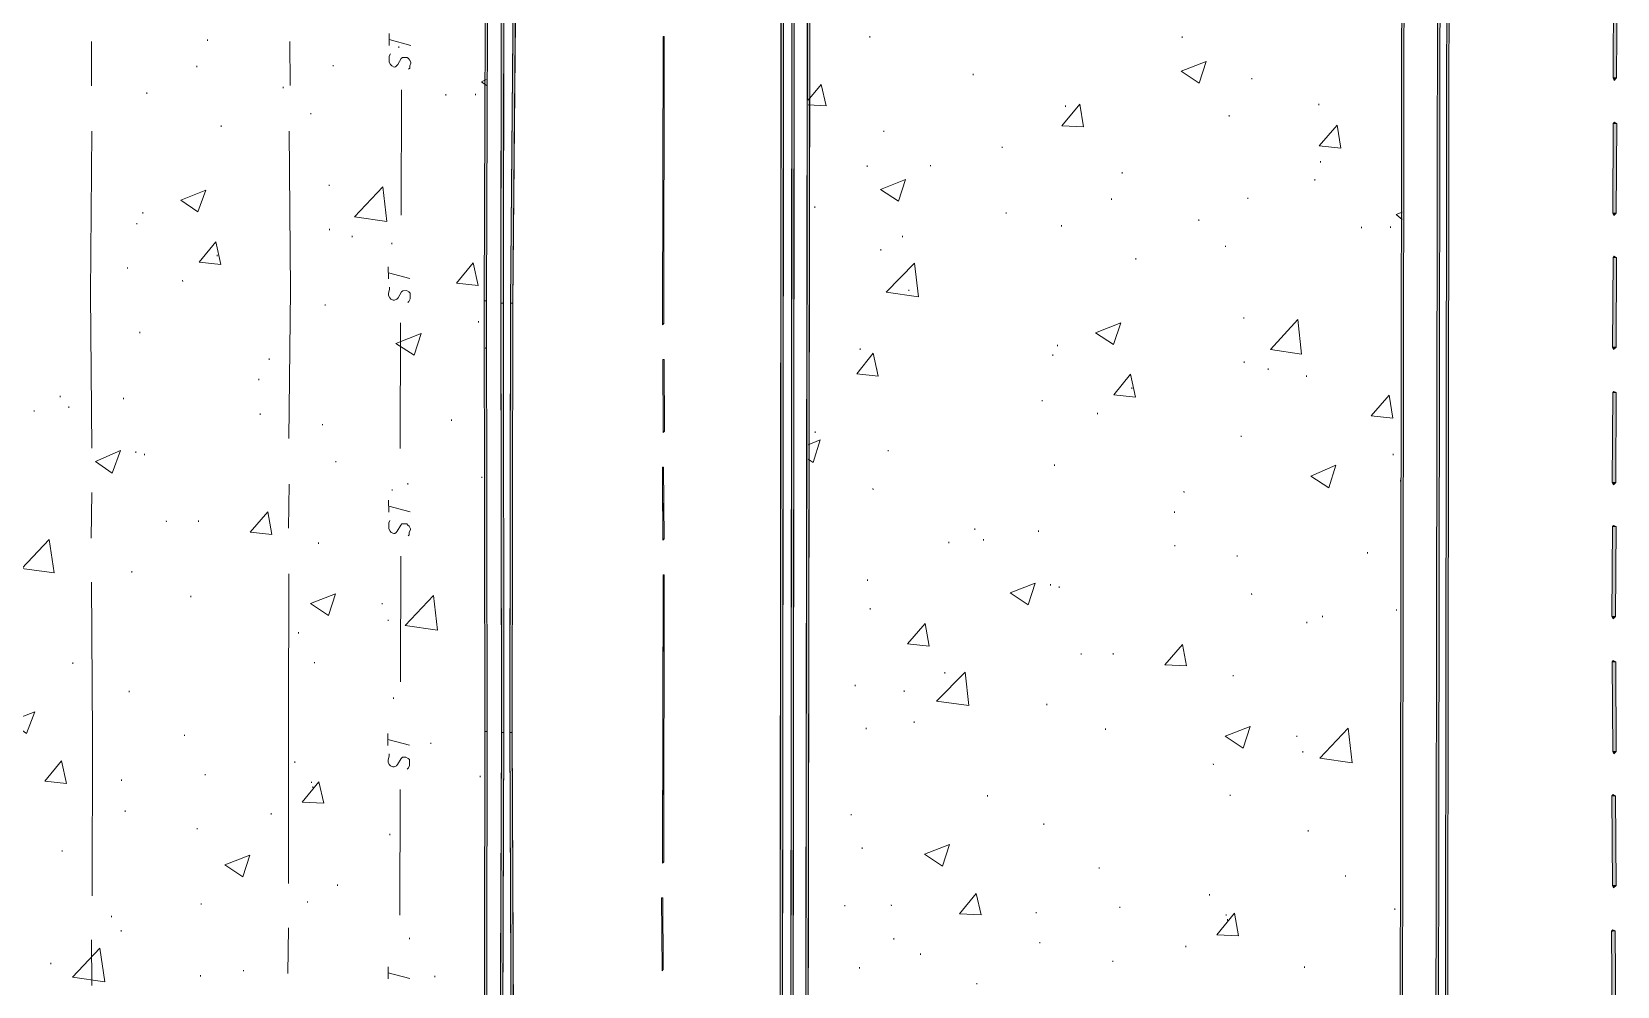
# Model space of a CAD drawing. Header units: inches. Extents: x -5728 to 15181, y 9834 to 15140.
# Drawn here: x 6877 to 7938, y 10853 to 11492 of the extents above; entities that cross this region are included whole.
import ezdxf

# ---------------------------------------------------------------- set-up
doc = ezdxf.new("R2010")
doc.units = ezdxf.units.IN
doc.header["$MEASUREMENT"] = 0
doc.linetypes.add('IMPORT-DASHEDX2 _4_', pattern=[0.1125, 0.075, -0.0375])
for name, color, linetype, lineweight in [('PDF_Geometry', 1, 'Continuous', 9), ('PDF_Solid Fills', 1, 'Continuous', 9), ('site plan converted for PDF_dwg', 1, 'Continuous', 9)]:
    doc.layers.add(name, color=color, linetype=linetype, lineweight=lineweight)

# ---------------------------------------------------------------- blocks, each defined once
blk = doc.blocks.new('site plan converted for PDF_dwg-1480341-SITE PLAN')
at = {"layer": 'PDF_Solid Fills', "linetype": 'IMPORT-DASHEDX2 _4_'}
for points in [[(5651.3, 479.4), (5652.9, 479.4), (5679.2, 3676.8), (5677.6, 3680.3), (5651.3, 479.4)], [(5681.7, 479.4), (5683.3, 479.4), (5705.9, 3323.3), (5702.6, 3096.2), (5681.7, 479.4)], [(5675.3, 479.4), (5676.9, 479.4), (5693.1, 2462.2), (5689.7, 2232.3), (5675.3, 479.4)], [(5045.7, 1428.2), (5047.3, 1428.2), (5050.5, 1734.6), (5048.9, 1734.6), (5045.7, 1428.2)], [(5801.7, 1572.2), (5804.1, 1572.2), (5804.9, 1632.2), (5802.5, 1632.2)], [(5800.9, 1481.8), (5803.3, 1481.8), (5804.1, 1541.8), (5801.7, 1541.8)], [(5800.1, 1392.2), (5802.5, 1392.2), (5803.3, 1452.2), (5800.9, 1452.2), (5800.6, 1425.6)], [(5044.1, 1140.2), (5045.7, 1140.2), (5047.3, 1428.2), (5045.7, 1428.2), (5044.1, 1140.2)], [(5799.3, 1301.8), (5801.7, 1301.8), (5802.5, 1361.8), (5800.1, 1361.8)], [(5798.5, 1212.2), (5800.9, 1212.2), (5801.7, 1272.2), (5799.3, 1272.2), (5798.8, 1234.7)], [(5798.5, 1121.8), (5800.9, 1121.8), (5800.9, 1181.8), (5798.5, 1181.8), (5798.5, 1156.5)], [(5041.7, 833), (5043.3, 833), (5045.7, 1140.2), (5044.1, 1140.2), (5041.7, 833)], [(5797.7, 1032.2), (5800.1, 1032.2), (5800.1, 1092.2), (5797.7, 1092.2)], [(5796.9, 941.8), (5799.3, 941.8), (5799.3, 1001.8), (5796.9, 1001.8), (5796.9, 973.6)]]:
    blk.add_hatch(color=147, dxfattribs=at).paths.add_polyline_path(points, flags=0)
at = {"layer": 'PDF_Solid Fills'}
for points in [[(5233.7, 89), (5235.3, 89), (5248.1, 1739.4), (5246.5, 1739.4), (5234.3, 159.5)], [(5056.9, 1426.6), (5058.5, 1426.6), (5060.9, 1733.8), (5059.3, 1733.8), (5058.5, 1632.8)], [(5063.3, 1426.6), (5064.9, 1426.6), (5069.7, 1734.6), (5068.1, 1734.6), (5066.5, 1632.7)], [(5240.9, 89), (5242.5, 89), (5255.3, 1737), (5253.7, 1737), (5241.5, 159.5)], [(5250.5, 89), (5252.1, 89), (5265.7, 1735.4), (5264.1, 1735.4), (5251.1, 159.4)], [(5164.9, 1412.2), (5165.7, 1412.2), (5167.3, 1604.2), (5166.5, 1604.2)], [(5802.5, 1570.6), (5801.7, 1572.2), (5804.1, 1572.2)], [(5801.7, 1541.8), (5802.5, 1542.6), (5804.1, 1541.8), (5802.5, 1541.8)], [(5801.7, 1480.2), (5800.9, 1481.8), (5803.3, 1481.8)], [(5800.9, 1452.2), (5801.7, 1453), (5803.3, 1452.2), (5801.7, 1452.2)], [(5055.3, 1139.4), (5056.9, 1139.4), (5058.5, 1426.6), (5056.9, 1426.6), (5056.2, 1305.7)], [(5060.9, 1139.4), (5062.5, 1139.4), (5064.9, 1426.6), (5063.3, 1426.6), (5062.3, 1305.6)], [(5164.9, 1411.4), (5164.9, 1412.2), (5165.7, 1412.2)], [(5800.9, 1390.6), (5800.1, 1392.2), (5802.5, 1392.2)], [(5164.9, 1340.2), (5165.7, 1340.2), (5165.7, 1388.2), (5164.9, 1388.2)], [(5800.1, 1361.8), (5800.9, 1362.6), (5802.5, 1361.8), (5800.9, 1361.8)], [(5164.9, 1339.4), (5164.9, 1340.2), (5165.7, 1340.2)], [(5164.1, 1268.2), (5164.9, 1268.2), (5164.9, 1316.2), (5164.1, 1316.2), (5164.1, 1304.9)], [(5800.1, 1300.2), (5799.3, 1301.8), (5801.7, 1301.8), (5800.6, 1300.7)], [(5799.3, 1272.2), (5800.1, 1273), (5801.7, 1272.2), (5800.1, 1272.2)], [(5164.1, 1267.4), (5164.1, 1268.2), (5164.9, 1268.2)], [(5162.5, 1052.2), (5163.3, 1052.2), (5164.9, 1244.2), (5164.1, 1244.2), (5163.3, 1141.4)], [(5799.3, 1210.6), (5798.5, 1212.2), (5800.9, 1212.2)], [(5798.5, 1181.8), (5799.3, 1182.6), (5800.9, 1181.8), (5799.3, 1181.8)], [(5052.1, 831.4), (5053.7, 831.4), (5056.9, 1139.4), (5055.3, 1139.4), (5053.6, 978.6)], [(5060.1, 831.4), (5061.7, 831.4), (5062.5, 1139.4), (5060.9, 1139.4), (5060.5, 978.5)], [(5799.3, 1120.2), (5798.5, 1121.8), (5800.9, 1121.8)], [(5797.7, 1092.2), (5798.5, 1093), (5800.1, 1092.2), (5798.5, 1092.2)], [(5162.5, 1051.4), (5162.5, 1052.2), (5163.3, 1052.2)], [(5798.5, 1030.6), (5797.7, 1032.2), (5800.1, 1032.2)], [(5161.7, 980.2), (5162.5, 980.2), (5162.5, 1028.2), (5161.7, 1028.2)], [(5796.9, 1001.8), (5797.7, 1002.6), (5799.3, 1001.8), (5797.7, 1001.8)], [(5161.7, 979.4), (5161.7, 980.2), (5162.5, 980.2)]]:
    blk.add_hatch(color=147, dxfattribs=at).paths.add_polyline_path(points, flags=0)
at = {"layer": 'PDF_Geometry', "color": 175, "lineweight": 13}
for p, q in [((4784.1, 1573.8), (4784.1, 1603.4)), ((4916.9, 1573), (4916.9, 1602.6)), ((4913.7, 1277), (4914.5, 1306.6)), ((4781.7, 1271.4), (4782.5, 1301.8)), ((4911.3, 979.4), (4912.1, 1009.8)), ((4780.1, 972.2), (4780.1, 1002.6))]:
    blk.add_line(p, q, dxfattribs=at)
at = {"layer": 'PDF_Geometry', "color": 155, "lineweight": 15}
for p, q in [((4861.7, 1604.2), (4861.7, 1603.4)), ((4983.3, 1599.4), (4983.3, 1607.4)), ((4997.7, 1599.4), (4983.3, 1603.4)), ((5304.9, 1603.4), (5304.9, 1602.6)), ((5513.7, 1601.8), (5513.7, 1601)), ((4989.7, 1598.6), (4989.7, 1597.8)), ((4854.5, 1586.6), (4854.5, 1585.8)), ((4945.7, 1586.6), (4945.7, 1585.8)), ((4784.1, 1577), (4784.1, 1576.2)), ((4912.1, 1572.2), (4912.1, 1571.4)), ((4990.5, 1485.8), (4991.3, 1569.8)), ((5373.7, 1577.8), (5373.7, 1577)), ((5560.1, 1573.8), (5560.1, 1573)), ((4820.9, 1569), (4820.9, 1568.2)), ((5020.9, 1566.6), (5020.9, 1565.8)), ((5040.9, 1566.6), (5040.9, 1565.8)), ((4930.5, 1554.6), (4930.5, 1553.8)), ((5435.3, 1556.2), (5435.3, 1555.4)), ((5544.9, 1549), (5544.9, 1548.2)), ((5604.9, 1556.2), (5604.9, 1555.4)), ((4870.5, 1546.6), (4870.5, 1545.8)), ((5313.7, 1540.2), (5313.7, 1539.4)), ((5392.9, 1529), (5392.9, 1528.2)), ((5302.5, 1517), (5302.5, 1516.2)), ((5344.9, 1517), (5344.9, 1516.2)), ((5605.7, 1517.8), (5605.7, 1517)), ((4942.5, 1506.6), (4942.5, 1505.8)), ((5472.9, 1511.4), (5472.9, 1510.6)), ((5601.7, 1505.8), (5601.7, 1505)), ((4817.7, 1489), (4817.7, 1488.2)), ((5267.3, 1489.8), (5267.3, 1489)), ((5395.3, 1485), (5395.3, 1484.2)), ((5465.7, 1493.8), (5465.7, 1493)), ((5556.9, 1493.8), (5556.9, 1493)), ((4813.7, 1481.8), (4813.7, 1481)), ((4942.5, 1477), (4942.5, 1476.2)), ((5432.1, 1476.2), (5432.1, 1475.4)), ((5524.1, 1479.4), (5524.1, 1478.6)), ((4957.7, 1472.2), (4957.7, 1471.4)), ((4984.1, 1467.4), (4984.1, 1466.6)), ((5325.7, 1469.8), (5325.7, 1469)), ((5632.9, 1473.8), (5632.9, 1473)), ((5652.1, 1473.8), (5652.1, 1473)), ((4867.3, 1460.2), (4867.3, 1459.4)), ((5311.3, 1461), (5311.3, 1460.2)), ((5481.7, 1453.8), (5481.7, 1453)), ((5541.7, 1461.8), (5541.7, 1461)), ((4807.3, 1452.2), (4807.3, 1451.4)), ((4844.1, 1443.4), (4844.1, 1442.6)), ((4981.7, 1443.4), (4981.7, 1451.4)), ((4996.1, 1443.4), (4981.7, 1447.4)), ((5329.7, 1433.8), (5329.7, 1433)), ((4939.3, 1426.6), (4939.3, 1425.8)), ((4988.9, 1329.8), (4989.7, 1413.8)), ((5041.7, 1414.6), (5041.7, 1413.8)), ((5553.7, 1413.8), (5553.7, 1413)), ((4815.3, 1409), (4815.3, 1408.2)), ((4901.7, 1390.6), (4901.7, 1389.8)), ((5046.5, 1397), (5046.5, 1396.2)), ((5296.9, 1394.6), (5296.9, 1393.8)), ((5425.7, 1389.8), (5425.7, 1389)), ((5428.9, 1396.2), (5428.9, 1395.4)), ((5308.1, 1381), (5308.1, 1380.2)), ((5553.7, 1384.2), (5553.7, 1383.4)), ((5569.7, 1379.4), (5569.7, 1378.6)), ((4894.5, 1377), (4894.5, 1376.2)), ((5595.3, 1374.6), (5595.3, 1373.8)), ((4761.7, 1366.6), (4761.7, 1365.8)), ((4767.3, 1359.4), (4767.3, 1358.6)), ((4804.1, 1365), (4804.1, 1364.2)), ((5418.5, 1359.4), (5418.5, 1358.6)), ((5478.5, 1367.4), (5478.5, 1366.6)), ((4744.1, 1357), (4744.1, 1356.2)), ((4895.3, 1353.8), (4895.3, 1353)), ((5023.3, 1349), (5023.3, 1348.2)), ((5455.3, 1350.6), (5455.3, 1349.8)), ((4936.9, 1346.6), (4936.9, 1345.8)), ((5266.5, 1339.4), (5266.5, 1338.6)), ((4812.1, 1329), (4812.1, 1328.2)), ((4817.7, 1327.4), (4817.7, 1326.6)), ((5315.3, 1326.6), (5315.3, 1325.8)), ((5551.3, 1334.6), (5551.3, 1333.8)), ((4945.7, 1321.8), (4945.7, 1321)), ((5426.5, 1316.2), (5426.5, 1315.4)), ((5652.9, 1321.8), (5652.9, 1321)), ((4993.7, 1306.6), (4993.7, 1305.8)), ((5043.3, 1310.6), (5043.3, 1309.8)), ((4980.9, 1287.4), (4980.9, 1295.4)), ((4983.3, 1302.6), (4983.3, 1301.8)), ((5304.9, 1301), (5304.9, 1300.2)), ((5512.9, 1297.8), (5512.9, 1297)), ((5657.7, 1304.2), (5657.7, 1303.4)), ((4995.3, 1287.4), (4980.9, 1291.4)), ((5506.5, 1284.2), (5506.5, 1283.4)), ((4832.1, 1282.6), (4832.1, 1281.8)), ((4853.7, 1282.6), (4853.7, 1281.8)), ((5372.9, 1273.8), (5372.9, 1273)), ((4933.7, 1267.4), (4933.7, 1266.6)), ((5355.3, 1265), (5355.3, 1264.2)), ((5378.5, 1266.6), (5378.5, 1265.8)), ((5415.3, 1272.2), (5415.3, 1271.4)), ((4988.1, 1173.8), (4988.9, 1257.8)), ((5506.5, 1261.8), (5506.5, 1261)), ((5548.1, 1254.6), (5548.1, 1253.8)), ((5635.3, 1256.2), (5635.3, 1255.4)), ((4808.9, 1249), (4808.9, 1248.2)), ((4848.1, 1232.2), (4848.1, 1231.4)), ((5300.9, 1240.2), (5300.9, 1239.4)), ((5423.3, 1236.2), (5423.3, 1235.4)), ((5428.9, 1234.6), (5428.9, 1233.8)), ((4976.1, 1226.6), (4976.1, 1225.8)), ((5302.5, 1221), (5302.5, 1220.2)), ((5557.7, 1229), (5557.7, 1228.2)), ((4980.1, 1215.4), (4980.1, 1214.6)), ((5594.5, 1209.8), (5594.5, 1209)), ((5604.9, 1213.8), (5604.9, 1213)), ((5654.5, 1217.8), (5654.5, 1217)), ((4920.1, 1207.4), (4920.1, 1206.6)), ((4768.9, 1188.2), (4768.9, 1187.4)), ((5443.3, 1189.8), (5443.3, 1189)), ((5464.9, 1189.8), (5464.9, 1189)), ((4930.5, 1187.4), (4930.5, 1186.6)), ((5352.1, 1177.8), (5352.1, 1177)), ((4806.5, 1169), (4806.5, 1168.2)), ((5292.1, 1169.8), (5292.1, 1169)), ((5544.9, 1174.6), (5544.9, 1173.8)), ((4983.3, 1163.4), (4983.3, 1162.6)), ((5324.9, 1165.8), (5324.9, 1165)), ((5420.1, 1156.2), (5420.1, 1155.4)), ((4843.3, 1139.4), (4843.3, 1138.6)), ((4979.3, 1131.4), (4979.3, 1139.4)), ((4993.7, 1131.4), (4979.3, 1135.4)), ((5299.3, 1141), (5299.3, 1140.2)), ((5331.3, 1145), (5331.3, 1144.2)), ((5459.3, 1139.4), (5459.3, 1138.6)), ((5008.1, 1133), (5008.1, 1132.2)), ((5587.3, 1133.8), (5587.3, 1133)), ((4916.9, 1121), (4916.9, 1120.2)), ((5531.3, 1115.4), (5531.3, 1114.6)), ((5591.3, 1123.4), (5591.3, 1122.6)), ((4800.9, 1109.8), (4800.9, 1109)), ((4856.9, 1113), (4856.9, 1112.2)), ((4928.1, 1107.4), (4928.1, 1106.6)), ((4928.9, 1104.2), (4928.9, 1103.4)), ((5040.9, 1110.6), (5040.9, 1109.8)), ((4986.5, 1017.8), (4987.3, 1101.8)), ((5380.1, 1095.4), (5380.1, 1094.6)), ((5542.5, 1094.6), (5542.5, 1093.8)), ((4803.3, 1089), (4803.3, 1088.2)), ((4900.9, 1086.6), (4900.9, 1085.8)), ((5288.9, 1083.4), (5288.9, 1082.6)), ((4851.3, 1077), (4851.3, 1076.2)), ((4980.1, 1072.2), (4980.1, 1071.4)), ((5417.7, 1076.2), (5417.7, 1075.4)), ((4760.9, 1062.6), (4760.9, 1061.8)), ((5296.1, 1061), (5296.1, 1060.2)), ((5594.5, 1070.6), (5594.5, 1069.8)), ((5454.5, 1046.6), (5454.5, 1045.8)), ((5619.3, 1040.2), (5619.3, 1039.4)), ((4944.9, 1038.6), (4944.9, 1037.8)), ((4793.7, 1018.6), (4793.7, 1017.8)), ((4853.7, 1026.6), (4853.7, 1025.8)), ((4924.9, 1027.4), (4924.9, 1026.6)), ((5284.1, 1022.6), (5284.1, 1021.8)), ((5315.3, 1022.6), (5315.3, 1021.8)), ((5468.1, 1020.2), (5468.1, 1019.4)), ((5528.1, 1028.2), (5528.1, 1027.4)), ((4800.1, 1009), (4800.1, 1008.2)), ((5412.1, 1017), (5412.1, 1016.2)), ((5539.3, 1014.6), (5539.3, 1013.8)), ((5540.1, 1011.4), (5540.1, 1010.6)), ((5652.1, 1017.8), (5652.1, 1017)), ((4992.9, 1002.6), (4992.9, 1001.8)), ((5316.9, 1000.2), (5316.9, 999.4)), ((5414.5, 997), (5414.5, 996.2)), ((4752.9, 987.4), (4752.9, 986.6)), ((5334.5, 989.8), (5334.5, 989)), ((5512.1, 993.8), (5512.1, 993)), ((4852.9, 978.6), (4852.9, 977.8)), ((4881.7, 981.8), (4881.7, 981)), ((4978.5, 975.4), (4978.5, 983.4)), ((4992.9, 975.4), (4978.5, 979.4)), ((5009.7, 977), (5009.7, 976.2)), ((5293.7, 981), (5293.7, 980.2)), ((5463.3, 984.2), (5463.3, 983.4)), ((5591.3, 979.4), (5591.3, 978.6)), ((5372.1, 969.8), (5372.1, 969))]:
    blk.add_line(p, q, dxfattribs=at)
at = {"layer": 'PDF_Geometry', "color": 147}
for p, q in [((5166.5, 1604.2), (5167.3, 1604.2)), ((5164.1, 1244.2), (5164.9, 1244.2))]:
    blk.add_line(p, q, dxfattribs=at)
at = {"layer": 'PDF_Geometry', "color": 147, "flags": 128}
for points in [[(5681.7, 4086.6), (5680.9, 4086.6), (5651.3, 479.4), (5652.9, 479.4), (5682.5, 4086.6)], [(5705.7, 4086.6), (5704.9, 4086.6), (5675.3, 479.4), (5676.9, 479.4), (5706.5, 4086.6)], [(5711.3, 4086.6), (5710.5, 4086.6), (5681.7, 479.4), (5683.3, 479.4), (5712.1, 4086.6)], [(5046.5, 1428.2), (5047.3, 1428.2), (5050.5, 1734.6), (5048.9, 1734.6), (5045.7, 1428.2)], [(5056.9, 1426.6), (5058.5, 1426.6), (5060.9, 1733.8), (5059.3, 1733.8)], [(5063.3, 1426.6), (5064.9, 1426.6), (5069.7, 1734.6), (5068.1, 1734.6)], [(5044.9, 1140.2), (5045.7, 1140.2), (5047.3, 1428.2), (5045.7, 1428.2), (5044.1, 1140.2)], [(5055.3, 1139.4), (5056.9, 1139.4), (5058.5, 1426.6), (5056.9, 1426.6)], [(5060.9, 1139.4), (5062.5, 1139.4), (5064.9, 1426.6), (5063.3, 1426.6)], [(5042.5, 833), (5043.3, 833), (5045.7, 1140.2), (5044.1, 1140.2), (5041.7, 833)], [(5052.1, 831.4), (5053.7, 831.4), (5056.9, 1139.4), (5055.3, 1139.4)], [(5060.1, 831.4), (5061.7, 831.4), (5062.5, 1139.4), (5060.9, 1139.4)]]:
    blk.add_lwpolyline(points, close=True, dxfattribs=at)
for points in [[(5235.3, 89), (5234.5, 88.2), (5233.7, 89), (5235.3, 89), (5248.1, 1739.4), (5246.5, 1739.4), (5233.7, 89)], [(5242.5, 89), (5241.7, 88.2), (5240.9, 89), (5242.5, 89), (5255.3, 1737), (5253.7, 1737), (5240.9, 89)], [(5252.1, 89), (5251.3, 88.2), (5250.5, 89), (5252.1, 89), (5265.7, 1735.4), (5264.1, 1735.4), (5250.5, 89)], [(5804.1, 1572.2), (5804.9, 1632.2), (5802.5, 1632.2), (5801.7, 1572.2), (5802.5, 1572.2), (5804.1, 1572.2), (5802.5, 1570.6), (5801.7, 1572.2)], [(5165.7, 1412.2), (5164.9, 1412.2), (5166.5, 1604.2), (5167.3, 1604.2), (5165.7, 1412.2), (5164.9, 1411.4), (5164.9, 1412.2)], [(5803.3, 1481.8), (5804.1, 1541.8), (5801.7, 1541.8), (5800.9, 1481.8), (5801.7, 1481.8), (5803.3, 1481.8), (5801.7, 1480.2), (5800.9, 1481.8)], [(5801.7, 1541.8), (5802.5, 1542.6), (5804.1, 1541.8)], [(5800.9, 1452.2), (5801.7, 1453), (5803.3, 1452.2)], [(5802.5, 1392.2), (5803.3, 1452.2), (5800.9, 1452.2), (5800.1, 1392.2), (5800.9, 1392.2), (5802.5, 1392.2), (5800.9, 1390.6), (5800.1, 1392.2)], [(5164.9, 1340.2), (5165.7, 1340.2), (5164.9, 1339.4), (5164.9, 1340.2), (5164.9, 1388.2)], [(5165.7, 1340.2), (5165.7, 1388.2), (5164.9, 1388.2), (5165.7, 1388.2)], [(5801.7, 1301.8), (5802.5, 1361.8), (5800.1, 1361.8), (5799.3, 1301.8), (5800.1, 1301.8), (5801.7, 1301.8), (5800.1, 1300.2), (5799.3, 1301.8)], [(5800.1, 1361.8), (5800.9, 1362.6), (5802.5, 1361.8)], [(5164.1, 1268.2), (5164.9, 1268.2), (5164.1, 1267.4), (5164.1, 1268.2), (5164.1, 1316.2)], [(5164.9, 1268.2), (5164.9, 1316.2), (5164.1, 1316.2), (5164.9, 1316.2)], [(5799.3, 1272.2), (5800.1, 1273), (5801.7, 1272.2)], [(5800.9, 1212.2), (5801.7, 1272.2), (5799.3, 1272.2), (5798.5, 1212.2), (5799.3, 1212.2), (5800.9, 1212.2), (5799.3, 1210.6), (5798.5, 1212.2)], [(5163.3, 1052.2), (5162.5, 1052.2), (5164.1, 1244.2), (5164.9, 1244.2), (5163.3, 1052.2), (5162.5, 1051.4), (5162.5, 1052.2)], [(5798.5, 1181.8), (5799.3, 1182.6), (5800.9, 1181.8)], [(5800.9, 1121.8), (5800.9, 1181.8), (5798.5, 1181.8), (5798.5, 1121.8), (5799.3, 1121.8), (5800.9, 1121.8), (5799.3, 1120.2), (5798.5, 1121.8)], [(5797.7, 1092.2), (5798.5, 1093), (5800.1, 1092.2)], [(5800.1, 1032.2), (5800.1, 1092.2), (5797.7, 1092.2), (5797.7, 1032.2), (5798.5, 1032.2), (5800.1, 1032.2), (5798.5, 1030.6), (5797.7, 1032.2)], [(5161.7, 980.2), (5162.5, 980.2), (5161.7, 979.4), (5161.7, 980.2), (5161.7, 1028.2)], [(5162.5, 980.2), (5162.5, 1028.2), (5161.7, 1028.2), (5162.5, 1028.2)], [(5796.9, 1001.8), (5797.7, 1002.6), (5799.3, 1001.8)], [(5799.3, 941.8), (5799.3, 1001.8), (5796.9, 1001.8), (5796.9, 941.8), (5797.7, 941.8), (5799.3, 941.8), (5797.7, 940.2), (5796.9, 941.8)]]:
    blk.add_lwpolyline(points, dxfattribs=at)
at = {"layer": 'PDF_Geometry', "color": 155, "lineweight": 15, "flags": 128}
for points in [[(4996.1, 1583.4), (4996.9, 1584.2), (4996.9, 1585.8), (4997.7, 1587.4), (4997.7, 1588.2), (4996.9, 1589.8), (4996.1, 1590.6), (4995.3, 1591.4), (4992.1, 1591.4), (4991.3, 1590.6), (4988.9, 1586.6), (4988.1, 1585.8), (4987.3, 1585), (4986.5, 1585), (4984.9, 1585.8), (4984.1, 1586.6), (4983.3, 1588.2), (4983.3, 1592.2), (4984.1, 1593.8)], [(5048.1, 1572.2), (5044.9, 1574.6), (5048.1, 1576.2)], [(5263.3, 1561), (5272.1, 1571.4), (5275.3, 1557), (5263.3, 1557.8)], [(5660.1, 1478.6), (5656.1, 1481.8), (5660.1, 1483.4)], [(4994.5, 1427.4), (4995.3, 1428.2), (4996.1, 1429.8), (4996.1, 1433.8), (4995.3, 1434.6), (4993.7, 1435.4), (4991.3, 1435.4), (4990.5, 1434.6), (4988.1, 1430.6), (4987.3, 1429.8), (4985.7, 1429), (4984.9, 1429), (4983.3, 1429.8), (4982.5, 1430.6), (4981.7, 1432.2), (4981.7, 1433.8), (4982.5, 1436.2), (4982.5, 1437.8)], [(5261.7, 1330.6), (5269.7, 1333.8), (5264.9, 1318.6), (5261.7, 1321)], [(4993.7, 1271.4), (4994.5, 1272.2), (4994.5, 1273.8), (4995.3, 1275.4), (4995.3, 1276.2), (4994.5, 1277.8), (4993.7, 1278.6), (4992.9, 1279.4), (4989.7, 1279.4), (4988.9, 1278.6), (4986.5, 1274.6), (4985.7, 1273.8), (4984.9, 1273), (4984.1, 1273), (4982.5, 1273.8), (4981.7, 1274.6), (4980.9, 1276.2), (4980.9, 1280.2), (4981.7, 1281.8)], [(4992.1, 1115.4), (4992.9, 1116.2), (4993.7, 1117.8), (4993.7, 1121.8), (4992.9, 1122.6), (4991.3, 1123.4), (4988.9, 1123.4), (4988.1, 1122.6), (4985.7, 1118.6), (4984.9, 1117.8), (4983.3, 1117), (4982.5, 1117), (4980.9, 1117.8), (4980.1, 1118.6), (4979.3, 1120.2), (4979.3, 1121.8), (4980.1, 1124.2), (4980.1, 1125.8)]]:
    blk.add_lwpolyline(points, dxfattribs=at)
for points in [[(5529.7, 1585), (5524.9, 1570.6), (5512.9, 1578.6)], [(5444.9, 1557), (5447.3, 1541.8), (5432.9, 1542.6)], [(5616.9, 1541.8), (5619.3, 1526.6), (5604.9, 1528.2)], [(5328.1, 1507.4), (5323.3, 1493), (5311.3, 1501)], [(4860.1, 1503.4), (4854.5, 1489), (4843.3, 1497)], [(4980.9, 1481.8), (4959.3, 1485), (4978.5, 1505)], [(4866.5, 1469), (4869.7, 1453.8), (4855.3, 1455.4)], [(5038.5, 1453.8), (5041.7, 1438.6), (5027.3, 1440.2)], [(5336.1, 1429), (5314.5, 1432.2), (5333.7, 1451.4)], [(5471.3, 1410.6), (5466.5, 1396.2), (5454.5, 1404.2)], [(5592.1, 1389), (5571.3, 1392.2), (5589.7, 1412.2)], [(5003.3, 1406.6), (4998.5, 1392.2), (4986.5, 1400.2)], [(5305.7, 1391.4), (5308.9, 1376.2), (5294.5, 1377.8)], [(5477.7, 1376.2), (5480.9, 1361), (5466.5, 1362.6)], [(5650.5, 1361), (5652.9, 1345.8), (5638.5, 1347.4)], [(4801.7, 1329.8), (4796.1, 1314.6), (4784.9, 1322.6)], [(5614.5, 1314.6), (5609.7, 1299.4), (5597.7, 1307.4)], [(4900.1, 1288.2), (4902.5, 1273), (4888.1, 1274.6)], [(4756.9, 1248.2), (4735.3, 1251.4), (4753.7, 1270.6)], [(4944.9, 1233), (4940.1, 1218.6), (4928.1, 1226.6)], [(5012.9, 1208.2), (4991.3, 1211.4), (5010.5, 1231.4)], [(5412.9, 1237), (5408.1, 1222.6), (5396.1, 1230.6)], [(5339.3, 1210.6), (5341.7, 1195.4), (5327.3, 1197)], [(5511.3, 1195.4), (5513.7, 1181), (5499.3, 1181.8)], [(5368.1, 1155.4), (5346.5, 1158.6), (5365.7, 1177.8)], [(4743.3, 1155.4), (4737.7, 1141), (4726.5, 1149)], [(5556.1, 1140.2), (5551.3, 1125.8), (5539.3, 1133.8)], [(5624.1, 1115.4), (5602.5, 1118.6), (5621.7, 1138.6)], [(4760.9, 1122.6), (4764.1, 1107.4), (4749.7, 1109)], [(4932.9, 1107.4), (4936.1, 1093), (4921.7, 1093.8)], [(5354.5, 1062.6), (5349.7, 1048.2), (5337.7, 1056.2)], [(4886.5, 1058.6), (4881.7, 1044.2), (4869.7, 1052.2)], [(5372.1, 1029.8), (5375.3, 1015.4), (5360.9, 1016.2)], [(5544.9, 1015.4), (5547.3, 1000.2), (5532.9, 1001)], [(4788.9, 974.6), (4767.3, 977.8), (4785.7, 997)]]:
    blk.add_lwpolyline(points, close=True, dxfattribs=at)
at = {"layer": 'PDF_Geometry', "color": 175, "lineweight": 13, "flags": 128}
for points in [[(4782.5, 1331.4), (4782.5, 1434.6), (4784.1, 1543.4)], [(4914.5, 1337), (4916.1, 1436.2), (4916.1, 1542.6)], [(4780.9, 1032.2), (4781.7, 1138.6), (4781.7, 1241.8)], [(4912.1, 1039.4), (4912.9, 1147.4), (4913.7, 1246.6)]]:
    blk.add_lwpolyline(points, dxfattribs=at)
at = {"layer": 'PDF_Solid Fills', "color": 147}
for p, q in [((5246.5, 1739.4), (5234.3, 159.5)), ((5235.3, 89), (5248.1, 1739.4)), ((5058.5, 1426.6), (5060.9, 1733.8)), ((5064.9, 1426.6), (5069.7, 1734.6)), ((5253.7, 1737), (5241.5, 159.5)), ((5242.5, 89), (5255.3, 1737)), ((5264.1, 1735.4), (5251.1, 159.4)), ((5252.1, 89), (5265.7, 1735.4)), ((5058.5, 1632.8), (5056.9, 1426.6)), ((5066.5, 1632.7), (5063.3, 1426.6)), ((5166.5, 1604.2), (5164.9, 1412.2)), ((5165.7, 1412.2), (5167.3, 1604.2)), ((5167.3, 1604.2), (5166.5, 1604.2)), ((5802.5, 1570.6), (5801.7, 1572.2)), ((5801.7, 1572.2), (5804.1, 1572.2)), ((5804.1, 1572.2), (5802.5, 1570.6)), ((5801.7, 1541.8), (5802.5, 1542.6)), ((5802.5, 1541.8), (5801.7, 1541.8)), ((5802.5, 1542.6), (5804.1, 1541.8)), ((5804.1, 1541.8), (5802.5, 1541.8)), ((5801.7, 1480.2), (5800.9, 1481.8)), ((5800.9, 1481.8), (5803.3, 1481.8)), ((5803.3, 1481.8), (5801.7, 1480.2)), ((5800.9, 1452.2), (5801.7, 1453)), ((5801.7, 1453), (5803.3, 1452.2)), ((5801.7, 1452.2), (5800.9, 1452.2)), ((5803.3, 1452.2), (5801.7, 1452.2)), ((5056.9, 1426.6), (5056.2, 1305.7)), ((5056.9, 1139.4), (5058.5, 1426.6)), ((5058.5, 1426.6), (5056.9, 1426.6)), ((5056.9, 1426.6), (5058.5, 1426.6)), ((5063.3, 1426.6), (5062.3, 1305.6)), ((5062.5, 1139.4), (5064.9, 1426.6)), ((5064.9, 1426.6), (5063.3, 1426.6)), ((5063.3, 1426.6), (5064.9, 1426.6)), ((5164.9, 1411.4), (5164.9, 1412.2)), ((5164.9, 1412.2), (5165.7, 1412.2)), ((5165.7, 1412.2), (5164.9, 1411.4)), ((5164.9, 1412.2), (5165.7, 1412.2)), ((5800.9, 1390.6), (5800.1, 1392.2)), ((5800.1, 1392.2), (5802.5, 1392.2)), ((5802.5, 1392.2), (5800.9, 1390.6)), ((5165.7, 1388.2), (5164.9, 1388.2)), ((5164.9, 1388.2), (5164.9, 1340.2)), ((5165.7, 1340.2), (5165.7, 1388.2)), ((5800.1, 1361.8), (5800.9, 1362.6)), ((5800.9, 1361.8), (5800.1, 1361.8)), ((5800.9, 1362.6), (5802.5, 1361.8)), ((5802.5, 1361.8), (5800.9, 1361.8)), ((5164.9, 1339.4), (5164.9, 1340.2)), ((5164.9, 1340.2), (5165.7, 1340.2)), ((5165.7, 1340.2), (5164.9, 1339.4)), ((5164.9, 1340.2), (5165.7, 1340.2)), ((5164.9, 1316.2), (5164.1, 1316.2)), ((5164.1, 1316.2), (5164.1, 1304.9)), ((5164.9, 1268.2), (5164.9, 1316.2)), ((5056.2, 1305.7), (5055.3, 1139.4)), ((5062.3, 1305.6), (5060.9, 1139.4)), ((5164.1, 1304.9), (5164.1, 1268.2)), ((5800.1, 1300.2), (5799.3, 1301.8)), ((5799.3, 1301.8), (5801.7, 1301.8)), ((5800.6, 1300.7), (5800.1, 1300.2)), ((5801.7, 1301.8), (5800.6, 1300.7)), ((5799.3, 1272.2), (5800.1, 1273)), ((5800.1, 1273), (5801.7, 1272.2)), ((5164.1, 1267.4), (5164.1, 1268.2)), ((5164.1, 1268.2), (5164.9, 1268.2)), ((5164.9, 1268.2), (5164.1, 1267.4)), ((5164.1, 1268.2), (5164.9, 1268.2)), ((5800.1, 1272.2), (5799.3, 1272.2)), ((5801.7, 1272.2), (5800.1, 1272.2)), ((5163.3, 1052.2), (5164.9, 1244.2)), ((5164.1, 1244.2), (5163.3, 1141.4)), ((5164.9, 1244.2), (5164.1, 1244.2)), ((5799.3, 1210.6), (5798.5, 1212.2)), ((5798.5, 1212.2), (5800.9, 1212.2)), ((5800.9, 1212.2), (5799.3, 1210.6)), ((5798.5, 1181.8), (5799.3, 1182.6)), ((5799.3, 1181.8), (5798.5, 1181.8)), ((5799.3, 1182.6), (5800.9, 1181.8)), ((5800.9, 1181.8), (5799.3, 1181.8)), ((5055.3, 1139.4), (5053.6, 978.6)), ((5053.7, 831.4), (5056.9, 1139.4)), ((5056.9, 1139.4), (5055.3, 1139.4)), ((5055.3, 1139.4), (5056.9, 1139.4)), ((5060.9, 1139.4), (5060.5, 978.5)), ((5062.5, 1139.4), (5060.9, 1139.4)), ((5060.9, 1139.4), (5062.5, 1139.4)), ((5061.7, 831.4), (5062.5, 1139.4)), ((5163.3, 1141.4), (5162.5, 1052.2)), ((5799.3, 1120.2), (5798.5, 1121.8)), ((5798.5, 1121.8), (5800.9, 1121.8)), ((5800.9, 1121.8), (5799.3, 1120.2)), ((5797.7, 1092.2), (5798.5, 1093)), ((5798.5, 1093), (5800.1, 1092.2)), ((5798.5, 1092.2), (5797.7, 1092.2)), ((5800.1, 1092.2), (5798.5, 1092.2)), ((5162.5, 1051.4), (5162.5, 1052.2)), ((5162.5, 1052.2), (5163.3, 1052.2)), ((5163.3, 1052.2), (5162.5, 1051.4)), ((5162.5, 1052.2), (5163.3, 1052.2)), ((5798.5, 1030.6), (5797.7, 1032.2)), ((5797.7, 1032.2), (5800.1, 1032.2)), ((5800.1, 1032.2), (5798.5, 1030.6)), ((5162.5, 1028.2), (5161.7, 1028.2)), ((5161.7, 1028.2), (5161.7, 980.2)), ((5162.5, 980.2), (5162.5, 1028.2)), ((5796.9, 1001.8), (5797.7, 1002.6)), ((5797.7, 1001.8), (5796.9, 1001.8)), ((5797.7, 1002.6), (5799.3, 1001.8)), ((5799.3, 1001.8), (5797.7, 1001.8)), ((5053.6, 978.6), (5052.1, 831.4)), ((5060.5, 978.5), (5060.1, 831.4)), ((5161.7, 979.4), (5161.7, 980.2)), ((5161.7, 980.2), (5162.5, 980.2)), ((5162.5, 980.2), (5161.7, 979.4)), ((5161.7, 980.2), (5162.5, 980.2))]:
    blk.add_line(p, q, dxfattribs=at)

msp = doc.modelspace()

# ---------------------------------------------------------------- block references
at = {"layer": 'site plan converted for PDF_dwg', "color": 147, "linetype": 'IMPORT-DASHEDX2 _4_', "rotation": 0.383349167194431}
msp.add_blockref('site plan converted for PDF_dwg-1480341-SITE PLAN', (2144, 9849.7), dxfattribs=at)

doc.saveas('drawing.dxf')
